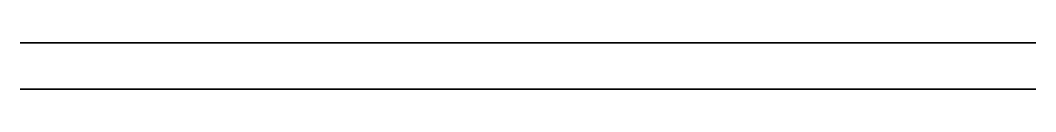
# Model space of a CAD drawing. Header units: centimetres. Extents: x -7 to 7, y 0 to 0.6.
import ezdxf

# ---------------------------------------------------------------- set-up
doc = ezdxf.new("R2010")
doc.units = ezdxf.units.CM
doc.header["$MEASUREMENT"] = 0
doc.layers.add('1_4in steel disc plate 5.5in diameter v5_Sketch1', color=7, linetype='Continuous')
doc.layers.add('1_4in steel disc plate 5.5in diameter v5_Sketch2', color=7, linetype='Continuous')

msp = doc.modelspace()

# ---------------------------------------------------------------- linework, layer by layer
at = {"layer": '1_4in steel disc plate 5.5in diameter v5_Sketch1', "extrusion": (0, 1, 0)}
for radius in [6.985, 1.429]:
    msp.add_circle((0, 0), radius, dxfattribs=at)
at = {"layer": '1_4in steel disc plate 5.5in diameter v5_Sketch1'}
msp.add_point((0, 0), dxfattribs=at)
at = {"layer": '1_4in steel disc plate 5.5in diameter v5_Sketch2'}
for q in [(0, 0.635, -6.985), (6.985, 0.635)]:
    msp.add_line((0, 0.635), q, dxfattribs=at)
at = {"layer": '1_4in steel disc plate 5.5in diameter v5_Sketch2', "extrusion": (0, 1, 0)}
for centre, radius in [((0, 0, 0.635), 6.985), ((2.381, 0, 0.635), 0.255), ((0, 0, 0.635), 2.381), ((1.191, -2.062, 0.635), 0.255), ((1.191, 2.062, 0.635), 0.255), ((0, 0, 0.635), 1.429), ((-1.191, 2.062, 0.635), 0.255), ((-1.191, -2.062, 0.635), 0.255), ((-2.381, 0, 0.635), 0.255)]:
    msp.add_circle(centre, radius, dxfattribs=at)
at = {"layer": '1_4in steel disc plate 5.5in diameter v5_Sketch2'}
msp.add_point((0, 0.635), dxfattribs=at)

doc.saveas('drawing.dxf')
